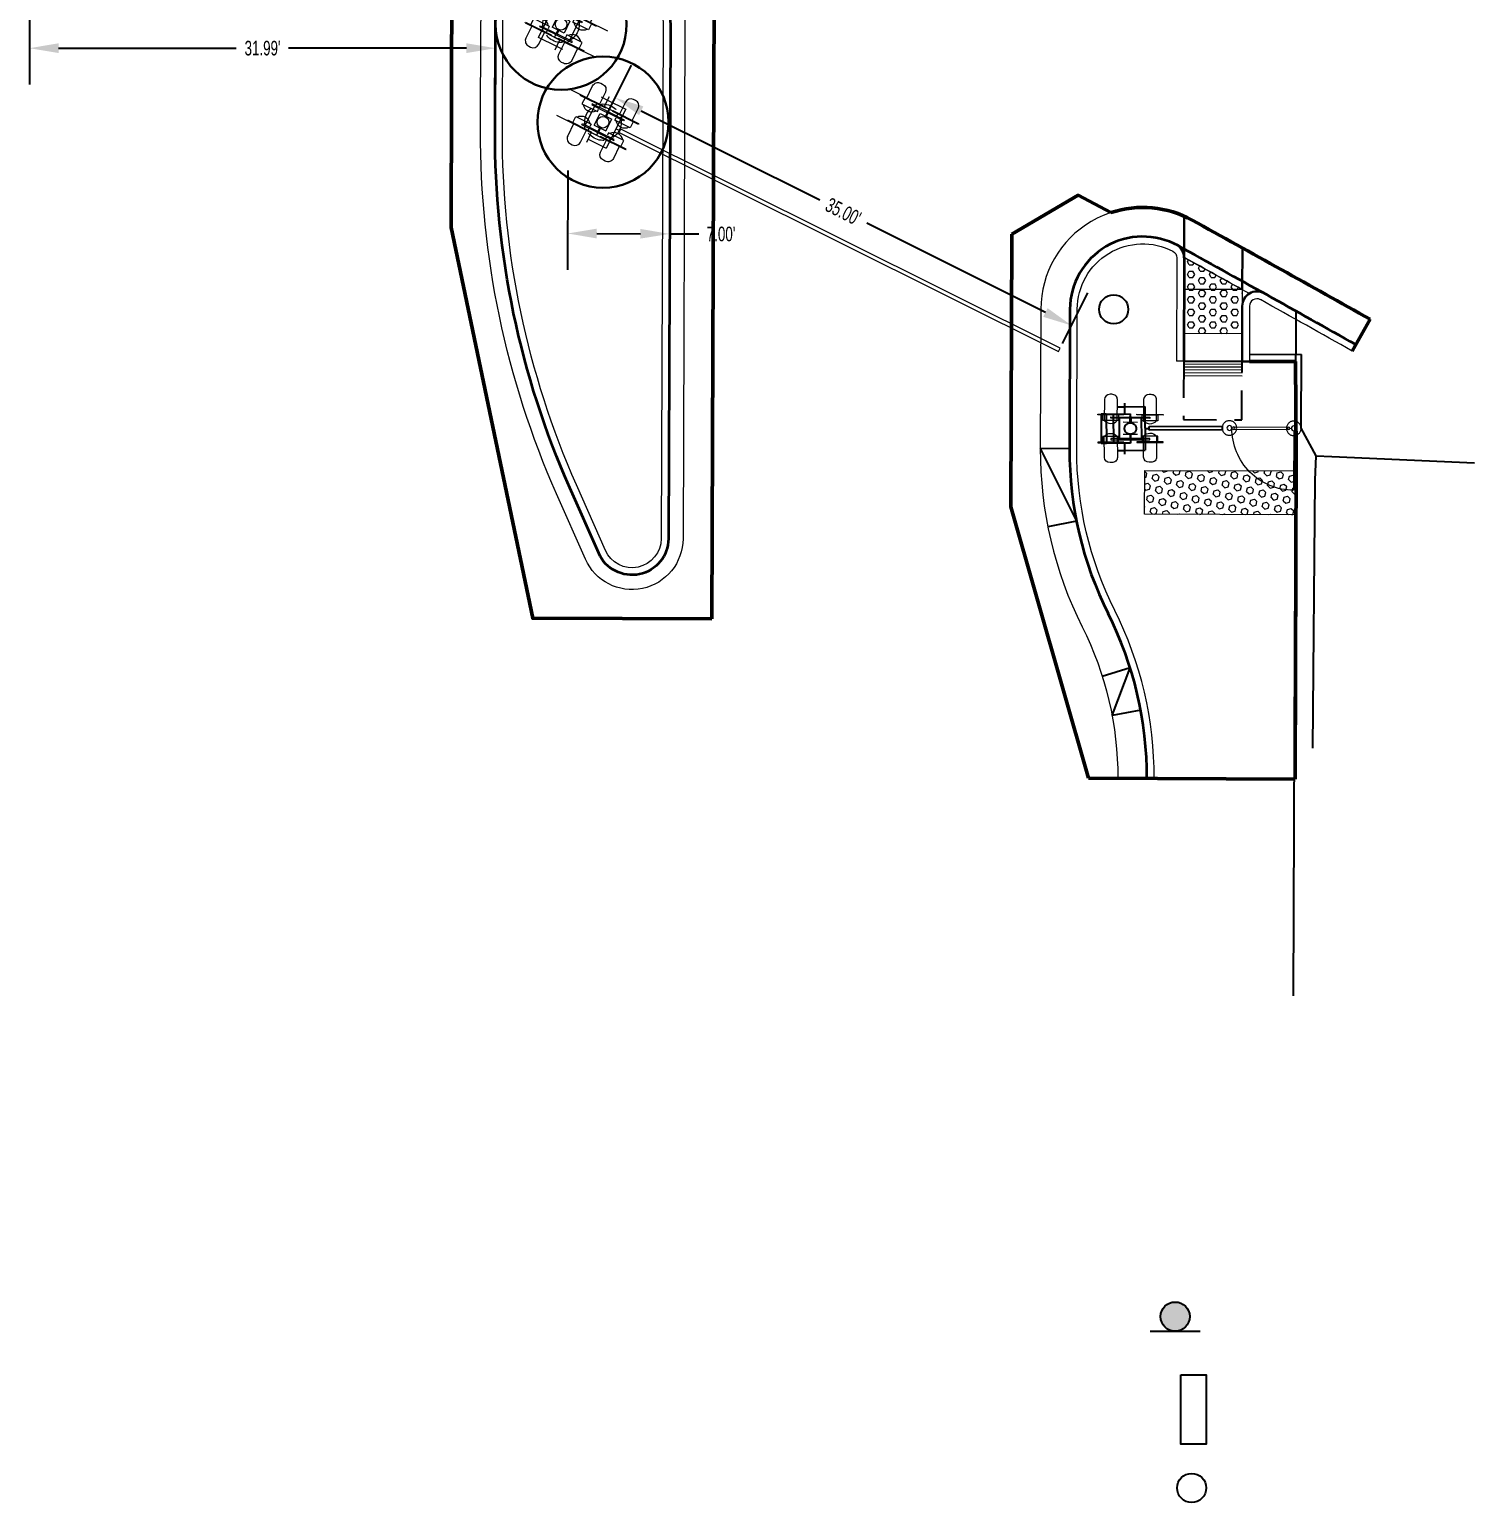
# Model space of a CAD drawing. Extents: x 6427214 to 6444634, y 1882940 to 1890436.
# Drawn here: x 6431198.6 to 6431297.8, y 1888060 to 1888161.1 of the extents above; entities that cross this region are included whole.
import ezdxf
from ezdxf.lldxf.tags import DXFTag

# ---------------------------------------------------------------- set-up
doc = ezdxf.new("R2010")
doc.units = 0
doc.header["$LTSCALE"] = 20
doc.header["$MEASUREMENT"] = 0
for name, pattern in [('0', [2, 1, 0, 1]), ('DASHED2', [0.375, 0.25, -0.125]), ('HIDDEN2', [0.1875, 0.125, -0.0625])]:
    doc.linetypes.add(name, pattern=pattern)
doc.layers.add('$_VPORT-1', color=11, linetype='Continuous', plot=False)
for name, color, linetype, lineweight, plot in [('00_GID_Arm FDN', 7, 'DASHED2', 13, False), ('00_GID_Ped Gate FDN', 7, 'DASHED2', 13, False), ('C-ROAD_4.5 ft Offset', 210, 'Continuous', 30, False)]:
    doc.layers.add(name, color=color, linetype=linetype, lineweight=lineweight, plot=plot)
for name, color, linetype, lineweight in [('00_GID_Gate Details', 4, 'Continuous', 13), ('00_GID_Ped Swing Gate', 4, 'Continuous', 13), ('C-ROAD-CURB', 3, 'Continuous', 35), ('C-ROAD-CURB RAMP', 3, 'Continuous', 30), ('C-ROAD-CURB RAMP GROVES', 1, 'Continuous', 0), ('C-ROAD-EG', 3, 'Continuous', 20), ('C-ROAD-TRUNCATED DOME', 2, 'Continuous', 13), ('C-SAWCUT & JOIN', 50, 'Continuous', 50), ('VF-FENC-LINE-', 1, 'FENCE', 25)]:
    doc.layers.add(name, color=color, linetype=linetype, lineweight=lineweight)
for name, color, linetype in [('B-PL', 2, 'Continuous'), ('C-FENC-WRE', 2, 'METRO FENCELINE3'), ('C-GATE-ARM', 3, '0'), ('C-GATE-SWING', 2, '0'), ('C-ROAD-CURB-RAMP-DETL', 1, 'HIDDEN2'), ('P-SIGEQ-POLES', 3, 'Continuous')]:
    doc.layers.add(name, color=color, linetype=linetype)
doc.styles.add('Arial Narrow', font='ARIALN.TTF', dxfattribs={"width": 0.8, "height": 1})
doc.styles.get("Standard").update_dxf_attribs({"font": 'arial.ttf'})
tags = doc.linetypes.add('FENCE', pattern='A,0.5,-0.03,["X",Standard,S=0.08,R=0,X=0,Y=-0.04],-0.08,0.5', length=1.11).pattern_tags.tags
tags[6] = DXFTag(74, 10)
tags = doc.linetypes.add('METRO FENCELINE3', pattern='A,0.125,-0.025,["X",Standard,S=0.05,R=0,X=-0.023,Y=-0.025],-0.025,0.125', length=0.3).pattern_tags.tags
tags[6] = DXFTag(74, 10)
doc.dimstyles.new('DIM-20', dxfattribs={"dimscale": 20, "dimtxt": 1, "dimasz": 0.1, "dimexe": 0.125, "dimexo": 0.025, "dimgap": 0.03, "dimtad": 0, "dimzin": 0, "dimdsep": 46, "dimtxsty": 'Arial Narrow', "dimcen": 0.04, "dimclrd": 256, "dimclre": 256, "dimclrt": 256, "dimaunit": 1, "dimadec": 3, "dimazin": 2, "dimtfac": 1, "dimtofl": 0, "dimtmove": 0, "dimatfit": 3, "dimfxl": 1, "dimtfillclr": 256, "dimtolj": 1, "dimtzin": 0, "dimlwd": -1, "dimlwe": -1, "dimarcsym": 0})

# ---------------------------------------------------------------- blocks, each defined once
blk = doc.blocks.new('*D756')
at = {"layer": '$_VPORT-1', "transparency": 16777216}
for p, q in [((6431238.16, 1888155.18), (6431239.89, 1888158.65)), ((6431240.56, 1888155.52), (6431252.83, 1888149.4)), ((6431268.3, 1888141.68), (6431256.04, 1888147.8)), ((6431269.48, 1888139.56), (6431271.21, 1888143.03))]:
    blk.add_line(p, q, dxfattribs=at)
for points in [[(6431240.71, 1888155.82), (6431240.41, 1888155.22), (6431238.77, 1888156.41)], [(6431268.45, 1888141.98), (6431268.15, 1888141.38), (6431270.09, 1888140.79)]]:
    blk.add_solid(points, dxfattribs=at)
at = {"layer": 'Defpoints', "color": 0, "transparency": 16777216}
for p in [(6431237.94, 1888154.74), (6431270.09, 1888140.79), (6431269.25, 1888139.11)]:
    blk.add_point(p, dxfattribs=at)
at = {"layer": '$_VPORT-1', "transparency": 16777216, "insert": (6431254.43, 1888148.6), "char_height": 1, "attachment_point": 5, "rotation": 333.4849, "style": 'Arial Narrow'}
blk.add_mtext("\\A1;35.00'", dxfattribs=at)
blk = doc.blocks.new('*D783')
at = {"layer": '$_VPORT-1', "transparency": 16777216}
for p, q in [((6431235.52, 1888151.43), (6431235.5, 1888144.6)), ((6431242.52, 1888151.4), (6431242.5, 1888144.57)), ((6431237.51, 1888147.09), (6431240.51, 1888147.08)), ((6431242.51, 1888147.07), (6431244.51, 1888147.07))]:
    blk.add_line(p, q, dxfattribs=at)
for points in [[(6431237.51, 1888147.43), (6431237.51, 1888146.76), (6431235.51, 1888147.1)], [(6431240.51, 1888147.41), (6431240.51, 1888146.75), (6431242.51, 1888147.07)]]:
    blk.add_solid(points, dxfattribs=at)
at = {"layer": 'Defpoints', "color": 0, "transparency": 16777216}
for p in [(6431235.53, 1888151.93), (6431242.53, 1888151.9), (6431242.51, 1888147.07)]:
    blk.add_point(p, dxfattribs=at)
at = {"layer": '$_VPORT-1', "transparency": 16777216, "insert": (6431246.04, 1888147.06), "char_height": 1, "attachment_point": 5, "rotation": 359.7882, "style": 'Arial Narrow'}
blk.add_mtext("\\A1;7.00'", dxfattribs=at)
blk = doc.blocks.new('*U948')
at = {"layer": '00_GID_Arm FDN', "ltscale": 0.25}
blk.add_circle((0, 0), 1.25, dxfattribs=at)
at = {"layer": '00_GID_Gate Details'}
for p, q in [((35, 0.12), (1.3, 0.12)), ((35, -0.13), (35, 0.12)), ((1.3, -0.13), (35, -0.13))]:
    blk.add_line(p, q, dxfattribs=at)
for points in [[(-1.75, 0.95), (-1.75, 1.91, -0.414235), (-1.33, 2.33), (-1.19, 2.33, -0.41414), (-0.77, 1.91), (-0.77, 0.95)], [(1.75, 0.95), (1.75, 1.91, 0.414235), (1.33, 2.33), (1.19, 2.33, 0.41414), (0.77, 1.91), (0.77, 0.95)], [(-1.75, 0.48, 0.509158), (-0.77, 0.48, 2.513902)], [(1.75, 0.48, -0.509158), (0.77, 0.48, -2.513902)], [(-1.75, -0.48, -0.509158), (-0.77, -0.48, -2.513902)], [(-1.75, -1), (-1.75, -1.91, 0.414235), (-1.33, -2.33), (-1.19, -2.33, 0.41414), (-0.77, -1.91), (-0.77, -1)], [(1.75, -0.48, 0.509158), (0.77, -0.48, 2.513902)], [(1.75, -1), (1.75, -1.91, -0.414235), (1.33, -2.33), (1.19, -2.33, -0.41414), (0.77, -1.91), (0.77, -1)]]:
    blk.add_lwpolyline(points, format="xyb", dxfattribs=at)
for points in [[(-0.88, 1.5), (-0.4, 1.5)], [(-0.4, 1.75), (-0.4, 1)], [(-0.4, 1.5), (1, 1.5)], [(1, 1.5), (1, -1.5)], [(-3.05, 1), (0, 1), (0, 0.4)], [(-2.25, 1), (-2.25, 0.95)], [(-2.25, 0.95), (-0.28, 0.95)], [(-2.24, 1), (-0.28, 1)], [(-1.85, 0.95), (-1.85, 0.48), (-0.67, 0.48), (-0.67, 0.67)], [(-0.07, 0.8), (-1.22, 0.8), (-1.22, 0.72), (-0.07, 0.72)], [(-0.67, 0.76), (-0.67, 0.95)], [(-0.45, 0.45), (0.45, 0.45)], [(-0.45, -0.45), (-0.45, 0.45)], [(-0.28, 0.95), (-0.28, 1)], [(0.07, 0.8), (1.22, 0.8), (1.22, 0.72), (0.07, 0.72)], [(0.28, 0.95), (0.28, 1)], [(2.25, 1), (0.28, 1)], [(2.25, 0.95), (0.28, 0.95)], [(0.45, -0.45), (0.45, 0.45)], [(1.85, 0.95), (1.85, 0.48), (0.67, 0.48), (0.67, 0.67)], [(0.67, 0.76), (0.67, 0.95)], [(1, 0), (1.3, 0)], [(1.3, -0.12), (1.3, 0.12)], [(2.25, 1), (2.25, 0.95)], [(0, -0.4), (0, -1), (-3.05, -1)], [(-2.25, -1), (-2.25, -0.95)], [(-2.25, -0.95), (-0.44, -0.96)], [(-2.25, -1), (-0.44, -1)], [(-1.85, -0.95), (-1.85, -0.48), (-0.67, -0.48), (-0.67, -0.67)], [(-0.07, -0.8), (-1.22, -0.8), (-1.22, -0.72), (-0.07, -0.72)], [(-0.67, -0.76), (-0.67, -0.95)], [(-0.45, -0.45), (0.45, -0.45)], [(-0.44, -0.96), (-0.44, -1)], [(-0.4, -1), (-0.4, -1.75)], [(0.07, -0.8), (1.22, -0.8), (1.22, -0.72), (0.07, -0.72)], [(0.28, -0.95), (0.28, -1)], [(2.25, -0.95), (0.28, -0.95)], [(2.25, -1), (0.28, -1)], [(1.85, -0.95), (1.85, -0.48), (0.67, -0.48), (0.67, -0.67)], [(0.67, -0.76), (0.67, -0.95)], [(2.25, -1), (2.25, -0.95)], [(-0.4, -1.5), (1, -1.5)]]:
    blk.add_lwpolyline(points, dxfattribs=at)
blk.add_lwpolyline([(1, 0.75), (1, -0.75, -0.414214), (0.75, -1), (-0.75, -1, -0.414214), (-1, -0.75), (-1, 0.75, -0.414214), (-0.75, 1), (0.75, 1, -0.414214)], format="xyb", close=True, dxfattribs=at)
for centre, radius in [((0, 0), 0.4), ((0, 0.76), 0.0779), ((0, -0.76), 0.0779)]:
    blk.add_circle(centre, radius, dxfattribs=at)
for points in [[(-0.04, 0.45), (-0.04, 0.45), (-0.04, 0.7), (-0.04, 0.7)], [(0.04, 0.45), (0.04, 0.45), (0.04, 0.7), (0.04, 0.7)], [(-0.04, -0.45), (-0.04, -0.45), (-0.04, -0.7), (-0.04, -0.7)], [(0.04, -0.45), (0.04, -0.45), (0.04, -0.7), (0.04, -0.7)]]:
    blk.add_open_spline(points, degree=3, dxfattribs=at)
at = {"layer": 'C-ROAD_4.5 ft Offset'}
blk.add_circle((0, 0), 4.5, dxfattribs=at)
blk = doc.blocks.new('*U956')
at = {"layer": '00_GID_Arm FDN', "ltscale": 0.25}
blk.add_circle((0, 0), 1.25, dxfattribs=at)
at = {"layer": '00_GID_Gate Details'}
for p, q in [((35, 0.12), (1.3, 0.12)), ((35, -0.13), (35, 0.12)), ((1.3, -0.13), (35, -0.13))]:
    blk.add_line(p, q, dxfattribs=at)
for points in [[(-1.75, 0.95), (-1.75, 1.91, -0.414235), (-1.33, 2.33), (-1.19, 2.33, -0.41414), (-0.77, 1.91), (-0.77, 0.95)], [(1.75, 0.95), (1.75, 1.91, 0.414235), (1.33, 2.33), (1.19, 2.33, 0.41414), (0.77, 1.91), (0.77, 0.95)], [(-1.75, 0.48, 0.509158), (-0.77, 0.48, 2.513902)], [(1.75, 0.48, -0.509158), (0.77, 0.48, -2.513902)], [(-1.75, -0.48, -0.509158), (-0.77, -0.48, -2.513902)], [(-1.75, -1), (-1.75, -1.91, 0.414235), (-1.33, -2.33), (-1.19, -2.33, 0.41414), (-0.77, -1.91), (-0.77, -1)], [(1.75, -0.48, 0.509158), (0.77, -0.48, 2.513902)], [(1.75, -1), (1.75, -1.91, -0.414235), (1.33, -2.33), (1.19, -2.33, -0.41414), (0.77, -1.91), (0.77, -1)]]:
    blk.add_lwpolyline(points, format="xyb", dxfattribs=at)
for points in [[(-0.88, 1.5), (-0.4, 1.5)], [(-0.4, 1.75), (-0.4, 1)], [(-0.4, 1.5), (1, 1.5)], [(1, 1.5), (1, -1.5)], [(-3.05, 1), (0, 1), (0, 0.4)], [(-2.25, 1), (-2.25, 0.95)], [(-2.25, 0.95), (-0.28, 0.95)], [(-2.24, 1), (-0.28, 1)], [(-1.85, 0.95), (-1.85, 0.48), (-0.67, 0.48), (-0.67, 0.67)], [(-0.07, 0.8), (-1.22, 0.8), (-1.22, 0.72), (-0.07, 0.72)], [(-0.67, 0.76), (-0.67, 0.95)], [(-0.45, 0.45), (0.45, 0.45)], [(-0.45, -0.45), (-0.45, 0.45)], [(-0.28, 0.95), (-0.28, 1)], [(0.07, 0.8), (1.22, 0.8), (1.22, 0.72), (0.07, 0.72)], [(0.28, 0.95), (0.28, 1)], [(2.25, 1), (0.28, 1)], [(2.25, 0.95), (0.28, 0.95)], [(0.45, -0.45), (0.45, 0.45)], [(1.85, 0.95), (1.85, 0.48), (0.67, 0.48), (0.67, 0.67)], [(0.67, 0.76), (0.67, 0.95)], [(1, 0), (1.3, 0)], [(1.3, -0.12), (1.3, 0.12)], [(2.25, 1), (2.25, 0.95)], [(0, -0.4), (0, -1), (-3.05, -1)], [(-2.25, -1), (-2.25, -0.95)], [(-2.25, -0.95), (-0.44, -0.96)], [(-2.25, -1), (-0.44, -1)], [(-1.85, -0.95), (-1.85, -0.48), (-0.67, -0.48), (-0.67, -0.67)], [(-0.07, -0.8), (-1.22, -0.8), (-1.22, -0.72), (-0.07, -0.72)], [(-0.67, -0.76), (-0.67, -0.95)], [(-0.45, -0.45), (0.45, -0.45)], [(-0.44, -0.96), (-0.44, -1)], [(-0.4, -1), (-0.4, -1.75)], [(0.07, -0.8), (1.22, -0.8), (1.22, -0.72), (0.07, -0.72)], [(0.28, -0.95), (0.28, -1)], [(2.25, -0.95), (0.28, -0.95)], [(2.25, -1), (0.28, -1)], [(1.85, -0.95), (1.85, -0.48), (0.67, -0.48), (0.67, -0.67)], [(0.67, -0.76), (0.67, -0.95)], [(2.25, -1), (2.25, -0.95)], [(-0.4, -1.5), (1, -1.5)]]:
    blk.add_lwpolyline(points, dxfattribs=at)
blk.add_lwpolyline([(1, 0.75), (1, -0.75, -0.414214), (0.75, -1), (-0.75, -1, -0.414214), (-1, -0.75), (-1, 0.75, -0.414214), (-0.75, 1), (0.75, 1, -0.414214)], format="xyb", close=True, dxfattribs=at)
for centre, radius in [((0, 0), 0.4), ((0, 0.76), 0.0779), ((0, -0.76), 0.0779)]:
    blk.add_circle(centre, radius, dxfattribs=at)
for points in [[(-0.04, 0.45), (-0.04, 0.45), (-0.04, 0.7), (-0.04, 0.7)], [(0.04, 0.45), (0.04, 0.45), (0.04, 0.7), (0.04, 0.7)], [(-0.04, -0.45), (-0.04, -0.45), (-0.04, -0.7), (-0.04, -0.7)], [(0.04, -0.45), (0.04, -0.45), (0.04, -0.7), (0.04, -0.7)]]:
    blk.add_open_spline(points, degree=3, dxfattribs=at)
at = {"layer": 'C-ROAD_4.5 ft Offset'}
blk.add_circle((0, 0), 4.5, dxfattribs=at)
blk = doc.blocks.new('*D814')
at = {"layer": '$_VPORT-1', "transparency": 16777216}
for p, q in [((6431198.57, 1888163.72), (6431198.57, 1888157.31)), ((6431230.56, 1888160.97), (6431230.56, 1888157.31)), ((6431200.57, 1888159.81), (6431212.77, 1888159.81)), ((6431228.56, 1888159.81), (6431216.36, 1888159.81))]:
    blk.add_line(p, q, dxfattribs=at)
for points in [[(6431200.57, 1888160.15), (6431200.57, 1888159.48), (6431198.57, 1888159.81)], [(6431228.56, 1888160.15), (6431228.56, 1888159.48), (6431230.56, 1888159.81)]]:
    blk.add_solid(points, dxfattribs=at)
at = {"layer": 'Defpoints', "color": 0, "transparency": 16777216}
for p in [(6431198.57, 1888164.22), (6431230.56, 1888161.47), (6431230.56, 1888159.81)]:
    blk.add_point(p, dxfattribs=at)
at = {"layer": '$_VPORT-1', "transparency": 16777216, "insert": (6431214.57, 1888159.81), "char_height": 1, "attachment_point": 5, "style": 'Arial Narrow'}
blk.add_mtext("\\A1;31.99'", dxfattribs=at)
blk = doc.blocks.new('*U971')
for p, q in [((0.08, 2.06), (0.08, 0.06)), ((0.43, 2.06), (0.08, 2.06)), ((0.43, 2.06), (0.43, 0.06)), ((0.43, 2.06), (2.08, 2.06)), ((0.91, 2.06), (0.91, 0.06)), ((1.2, 2.56), (1.68, 2.56)), ((1.68, 2.81), (1.68, 2.06)), ((1.68, 2.56), (3.08, 2.56)), ((2.08, 2.06), (2.08, 1.46)), ((3.08, 2.56), (3.08, -0.44)), ((1.33, 0.31), (1.33, 1.81)), ((1.33, 1.81), (2.83, 1.81)), ((2.83, 1.81), (2.83, 0.31)), ((3.08, 1.06), (3.38, 1.06)), ((3.38, 1.19), (8.38, 1.19)), ((3.38, 0.94), (3.38, 1.19)), ((8.38, 1.19), (8.38, 0.94)), ((0.08, 0.06), (0.43, 0.06)), ((2.08, 0.06), (0.43, 0.06)), ((2.83, 0.31), (1.33, 0.31)), ((1.68, 0.06), (1.68, -0.69)), ((2.08, 0.66), (2.08, 0.06)), ((8.38, 0.94), (3.38, 0.94)), ((1.2, -0.44), (1.68, -0.44)), ((1.68, -0.44), (3.08, -0.44))]:
    blk.add_line(p, q)
blk.add_circle((2.08, 1.06), 0.4)
blk = doc.blocks.new('Swing Gate-flat-3')
at = {"layer": '00_GID_Ped Gate FDN'}
for centre in [(1.25, 0), (5.67, 0.04)]:
    blk.add_circle(centre, 0.5, dxfattribs=at)
at = {"layer": '00_GID_Ped Swing Gate', "flags": 128}
for points in [[(1.53, 0.01), (1.42, 0)], [(5.37, 0.12), (1.61, 0.09)], [(1.25, -0.16), (1.28, -4.25)], [(5.38, -0.05), (1.62, -0.08)]]:
    blk.add_lwpolyline(points, dxfattribs=at)
at = {"layer": '00_GID_Ped Swing Gate'}
for centre, radius in [((1.25, 0), 0.167), ((1.61, 0.01), 0.0833), ((5.37, 0.03), 0.0833), ((5.67, 0.04), 0.167)]:
    blk.add_circle(centre, radius, dxfattribs=at)
blk.add_arc((1.25, 0), 4.25, 270.4264, 0.4264, dxfattribs=at)
blk = doc.blocks.new('A$Cabb8c628')
at = {"layer": '00_GID_Gate Details'}
for points in [[(-1.712, 0.201), (-0.734, 0.201), (-0.734, -0.195), (-1.712, -0.195)], [(-1.223, 0.044), (1.223, 0.044), (1.223, -0.043), (-1.223, -0.043)], [(-0.042, 0.313), (0.038, 0.313), (0.038, 0.061), (-0.042, 0.061)], [(0.735, 0.196), (1.712, 0.196), (1.712, -0.2), (0.735, -0.2)], [(-2.039, -0.193), (-0.408, -0.193), (-0.408, -0.237), (-2.039, -0.237)], [(0.408, -0.197), (2.038, -0.197), (2.038, -0.241), (0.408, -0.241)]]:
    blk.add_lwpolyline(points, close=True, dxfattribs=at)
for points in [[(-1.631, 0.201), (-1.633, -1.243, 0.414235), (-1.284, -1.593), (-1.169, -1.593, 0.41414), (-0.818, -1.244), (-0.815, 0.199, 0.509158)], [(0.816, 0.196), (0.814, -1.247, 0.414235), (1.163, -1.598), (1.278, -1.598, 0.41414), (1.629, -1.249), (1.631, 0.195, 0.509158)]]:
    blk.add_lwpolyline(points, format="xyb", close=True, dxfattribs=at)
blk.add_lwpolyline([(-0.449, 0.315), (0.448, 0.313)], dxfattribs=at)
blk.add_circle((0, 0), 0.0779, dxfattribs=at)

msp = doc.modelspace()

# ---------------------------------------------------------------- hatches: boundary and pattern name
at = {"layer": 'C-ROAD-TRUNCATED DOME'}
h = msp.add_hatch(dxfattribs=at)
h.set_pattern_fill('HEX', color=253, scale=2)
h.set_pattern_definition([(0, (-9.3197, 5.1824), (0, 0.433012701892), [0.25, -0.5]), (120, (-9.3197, 5.1824), (-0.375, -0.216506350946), [0.25, -0.5]), (60, (-9.0697, 5.1824), (-0.375, 0.216506350946), [0.25, -0.5])])
h.paths.add_polyline_path([(6431277.827, 1888145.443), (6431281.819, 1888143.249), (6431281.808, 1888140.22), (6431277.808, 1888140.235)])
h = msp.add_hatch(dxfattribs=at)
h.set_pattern_fill('HEX', color=253, scale=2, angle=-44.2722)
h.set_pattern_definition([(315.727801925, (508235.42365, 5025495.9916), (0.30227227786, 0.31005075397), [0.25, -0.5]), (75.727801925, (508235.42365, 5025495.9916), (-0.41964796833, 0.106750094502), [0.25, -0.5]), (15.727801925, (508235.60266, 5025495.81706), (-0.11737569047, 0.416800848472), [0.25, -0.5])])
h.paths.add_polyline_path([(6431275.12, 1888130.844), (6431285.448, 1888130.806), (6431285.439, 1888127.806), (6431275.109, 1888127.844)])
at = {"layer": 'P-SIGEQ-POLES'}
msp.add_hatch(color=256, dxfattribs=at).paths.add_polyline_path([(6431277.23, 1888073.79, 1), (6431277.182, 1888071.79, 1)])

# ---------------------------------------------------------------- linework, layer by layer
at = {"layer": '$_VPORT-1'}
for p, q in [((6431269.953, 1888132.33), (6431267.953, 1888132.338)), ((6431270.435, 1888127.354), (6431268.473, 1888126.963)), ((6431274.117, 1888117.308), (6431272.209, 1888116.707)), ((6431272.879, 1888114.03), (6431274.117, 1888117.308)), ((6431274.845, 1888114.398), (6431272.879, 1888114.03))]:
    msp.add_line(p, q, dxfattribs=at)
at = {"layer": '$_VPORT-1', "flags": 128}
msp.add_lwpolyline([(6431267.953, 1888132.338), (6431270.435, 1888127.354)], dxfattribs=at)
at = {"layer": 'B-PL', "linetype": 'Continuous'}
msp.add_line((6431285.492, 1888141.73, 0), (6431285.306, 1888094.804, 0), dxfattribs=at)
at = {"layer": 'C-FENC-WRE'}
for p, q in [((6431285.851, 1888133.734), (6431285.869, 1888138.804)), ((6431286.88, 1888131.85), (6431285.851, 1888133.734))]:
    msp.add_line(p, q, dxfattribs=at)
msp.add_lwpolyline([(6431282.303, 1888138.817), (6431285.869, 1888138.804)], dxfattribs=at)
at = {"layer": 'C-ROAD-CURB'}
for p, q in [((6431277.827, 1888145.438), (6431277.801, 1888138.334)), ((6431269.989, 1888141.906), (6431269.953, 1888132.33))]:
    msp.add_line(p, q, dxfattribs=at)
at = {"layer": 'C-ROAD-CURB', "lineweight": 0}
msp.add_line((6431282.315, 1888142.122), (6431282.301, 1888138.317), dxfattribs=at)
at = {"layer": 'C-ROAD-CURB', "flags": 128}
msp.add_lwpolyline([(6431237.644, 1888125.158), (6431235.659, 1888129.645, -0.1054158), (6431230.532, 1888154.136), (6431230.559, 1888161.468, -1), (6431242.561, 1888161.423), (6431242.43, 1888126.16, -0.809274)], format="xyb", close=True, dxfattribs=at)
at = {"layer": 'C-ROAD-CURB', "lineweight": 0}
msp.add_lwpolyline([(6431238.101, 1888125.36), (6431236.117, 1888129.847, -0.1054158), (6431231.032, 1888154.134), (6431231.059, 1888161.466, -1), (6431242.061, 1888161.425), (6431241.93, 1888126.162, -0.809274)], format="xyb", close=True, dxfattribs=at)
at = {"layer": 'C-ROAD-CURB', "lineweight": 0, "flags": 128}
msp.add_lwpolyline([(6431275.771, 1888109.704, 0.1178192), (6431273.059, 1888121.243, -0.1178192), (6431270.453, 1888132.329), (6431270.489, 1888141.904, -0.5608819), (6431277.057, 1888145.884, -0.2813269), (6431277.327, 1888145.438), (6431277.301, 1888138.336)], format="xyb", dxfattribs=at)
msp.add_lwpolyline([(6431277.801, 1888138.334), (6431277.301, 1888138.336)], dxfattribs=at)
at = {"layer": 'C-ROAD-CURB'}
for centre, radius, start, end in [((6431274.989, 1888141.887), 5, 61.10856, 179.78823), ((6431276.827, 1888145.442), 1, 359.78823, 59.20614), ((6430364.344, 1886491.676), 1889.8, 60.685058, 61.108559), ((6431294.953, 1888132.238), 25, 179.78823, 206.66648), ((6431250.271, 1888109.798), 25, 359.78823, 26.66648)]:
    msp.add_arc(centre, radius, start, end, dxfattribs=at)
at = {"layer": 'C-ROAD-CURB', "lineweight": 0}
for centre, radius, start, end in [((6431275.987, 1888141.336), 4.5, 61.0739, 65.85922), ((6430364.344, 1886491.676), 1889.3, 60.930321, 61.073904), ((6431282.815, 1888142.12), 0.5, 60.82028, 179.78823), ((6430364.344, 1886491.676), 1889.3, 60.685059, 60.904089)]:
    msp.add_arc(centre, radius, start, end, dxfattribs=at)
at = {"layer": 'C-ROAD-CURB RAMP', "linetype": 'Continuous'}
for p, q in [((6431277.837, 1888148.282), (6431277.826, 1888145.244)), ((6431281.829, 1888146.103), (6431281.819, 1888143.248)), ((6431281.815, 1888142.124), (6431281.801, 1888138.319))]:
    msp.add_line(p, q, dxfattribs=at)
at = {"layer": 'C-ROAD-CURB RAMP', "linetype": 'Continuous', "flags": 128}
msp.add_lwpolyline([(6431282.301, 1888138.317), (6431281.801, 1888138.319), (6431277.801, 1888138.334)], dxfattribs=at)
at = {"layer": 'C-ROAD-CURB RAMP', "linetype": 'Continuous'}
msp.add_arc((6431282.815, 1888142.12), 1, 60.82028, 179.78823, dxfattribs=at)
at = {"layer": 'C-ROAD-CURB RAMP GROVES', "linetype": 'Continuous', "flags": 128}
for points in [[(6431281.798, 1888137.719), (6431277.798, 1888137.734)], [(6431281.798, 1888137.519), (6431277.798, 1888137.534)], [(6431281.799, 1888137.919), (6431277.799, 1888137.934)], [(6431281.8, 1888138.119), (6431277.8, 1888138.134)], [(6431281.797, 1888137.319), (6431277.797, 1888137.334)]]:
    msp.add_lwpolyline(points, dxfattribs=at)
at = {"layer": 'C-ROAD-CURB-RAMP-DETL', "flags": 128}
msp.add_lwpolyline([(6431277.801, 1888138.334), (6431277.786, 1888134.334), (6431281.786, 1888134.319), (6431281.801, 1888138.319)], dxfattribs=at)
at = {"layer": 'C-ROAD-EG'}
msp.add_lwpolyline([(6431236.729, 1888124.753), (6431234.745, 1888129.241, -0.1054158), (6431229.532, 1888154.14), (6431229.559, 1888161.472, -1), (6431243.561, 1888161.419), (6431243.43, 1888126.156, -0.809274)], format="xyb", close=True, dxfattribs=at)
at = {"layer": 'C-ROAD-EG', "flags": 128}
msp.add_lwpolyline([(6431290.588, 1888141.215, 0.0018479), (6431278.371, 1888148.016, 0.5696943), (6431267.989, 1888141.913), (6431267.953, 1888132.338, 0.1178192), (6431270.825, 1888120.121, -0.1178192), (6431273.271, 1888109.713, 0.1178192)], format="xyb", dxfattribs=at)
msp.add_lwpolyline([(6431273.271, 1888109.713), (6431275.771, 1888109.704)], dxfattribs=at)
at = {"layer": 'C-ROAD-TRUNCATED DOME'}
msp.add_line((6431281.819, 1888143.249), (6431277.819, 1888143.263), dxfattribs=at)
at = {"layer": 'C-ROAD-TRUNCATED DOME', "flags": 128}
for points in [[(6431277.827, 1888145.443), (6431281.819, 1888143.249), (6431281.808, 1888140.22), (6431277.808, 1888140.235)], [(6431275.12, 1888130.844), (6431285.448, 1888130.806), (6431285.439, 1888127.806), (6431275.109, 1888127.844)]]:
    msp.add_lwpolyline(points, close=True, dxfattribs=at)
at = {"layer": 'C-SAWCUT & JOIN'}
for p, q in [((6431265.938, 1888128.34), (6431266.008, 1888147.048)), ((6431285.479, 1888138.306, 0), (6431282.301, 1888138.317)), ((6431285.525, 1888131.96), (6431285.479, 1888138.306, 0)), ((6431285.44, 1888109.668), (6431285.525, 1888131.96)), ((6431271.271, 1888109.721), (6431265.938, 1888128.34)), ((6431271.271, 1888109.721), (6431285.44, 1888109.668))]:
    msp.add_line(p, q, dxfattribs=at)
msp.add_lwpolyline([(6431245.41, 1888120.65), (6431233.12, 1888120.696), (6431227.508, 1888147.506), (6431227.573, 1888165.207), (6431232.487, 1888170.084), (6431233.083, 1888171.209), (6431246.163, 1888164.281), (6431245.567, 1888163.155), (6431245.41, 1888120.65)], dxfattribs=at)
at = {"layer": 'C-SAWCUT & JOIN', "flags": 128}
for points in [[(6431266.008, 1888147.048), (6431270.547, 1888149.717), (6431272.802, 1888148.537)], [(6431289.364, 1888139.036), (6431290.591, 1888141.214)]]:
    msp.add_lwpolyline(points, dxfattribs=at)
msp.add_lwpolyline([(6431278.371, 1888148.016, -0.0018483), (6431290.591, 1888141.214, -0.0016971)], format="xyb", dxfattribs=at)
at = {"layer": 'C-SAWCUT & JOIN'}
msp.add_arc((6431274.989, 1888141.887), 7, 61.10856, 108.1994, dxfattribs=at)
at = {"layer": 'P-SIGEQ-POLES'}
msp.add_line((6431275.496, 1888071.79), (6431278.916, 1888071.79), dxfattribs=at)
msp.add_lwpolyline([(6431277.598, 1888068.795), (6431279.327, 1888068.795), (6431279.327, 1888064.032), (6431277.598, 1888064.032)], close=True, dxfattribs=at)
for centre in [(6431272.989, 1888141.895), (6431277.206, 1888072.79), (6431278.341, 1888061.032)]:
    msp.add_circle(centre, 1, dxfattribs=at)
at = {"layer": 'VF-FENC-LINE-', "color": 9, "ltscale": 5, "flags": 128}
msp.add_lwpolyline([(6431286.65, 1888111.793), (6431286.825, 1888130.168), (6431286.88, 1888131.85), (6431287.961, 1888131.791), (6431297.758, 1888131.355)], dxfattribs=at)

# ---------------------------------------------------------------- block references
at = {"layer": '00_GID_Gate Details'}
for p, xscale, rotation in [((6431274.134, 1888134.46), 1.1, 179.7112764410584), ((6431274.134, 1888132.987), -1.1, 0.2887235589416104)]:
    msp.add_blockref('A$Cabb8c628', p, dxfattribs=dict(at, xscale=xscale, rotation=rotation))
at = {"layer": 'C-GATE-ARM'}
for name, p, rotation in [('*U948', (6431235.061, 1888161.452), 153.8005436382778), ('*U956', (6431237.936, 1888154.735), 333.4942821735806)]:
    msp.add_blockref(name, p, dxfattribs=dict(at, rotation=rotation))
at = {"layer": 'C-GATE-SWING', "color": 220, "rotation": 0.2124874444790117}
msp.add_blockref('*U971', (6431272.059, 1888132.651), dxfattribs=at)
at = {"layer": 'C-GATE-SWING', "color": 220, "xscale": -1, "rotation": 0.2146508457190421}
msp.add_blockref('Swing Gate-flat-3', (6431286.601, 1888133.733), dxfattribs=at)

# ---------------------------------------------------------------- dimensions: what is measured, and where the dimension line sits
at = {"layer": '$_VPORT-1'}
dim = msp.add_linear_dim(base=(6431230.561, 1888159.812), p1=(6431198.571, 1888164.216), p2=(6431230.561, 1888161.47), dimstyle='DIM-20', override={"dimpost": "'"}, dxfattribs=at)
dim.commit()
dim.dimension.update_dxf_attribs({"geometry": '*D814', "text_midpoint": (6431214.566, 1888159.812)})
for p1, p2, distance, picture, middle in [((6431237.936, 1888154.735), (6431269.254, 1888139.11), 1.875, '*D756', (6431254.433, 1888148.601)), ((6431235.525, 1888151.928), (6431242.525, 1888151.902), -4.829, '*D783', (6431246.044, 1888147.061))]:
    dim = msp.add_aligned_dim(p1=p1, p2=p2, distance=distance, dimstyle='DIM-20', override={"dimpost": "'"}, dxfattribs=at)
    dim.commit()
    dim.dimension.update_dxf_attribs({"geometry": picture, "text_midpoint": middle})

doc.saveas('drawing.dxf')
